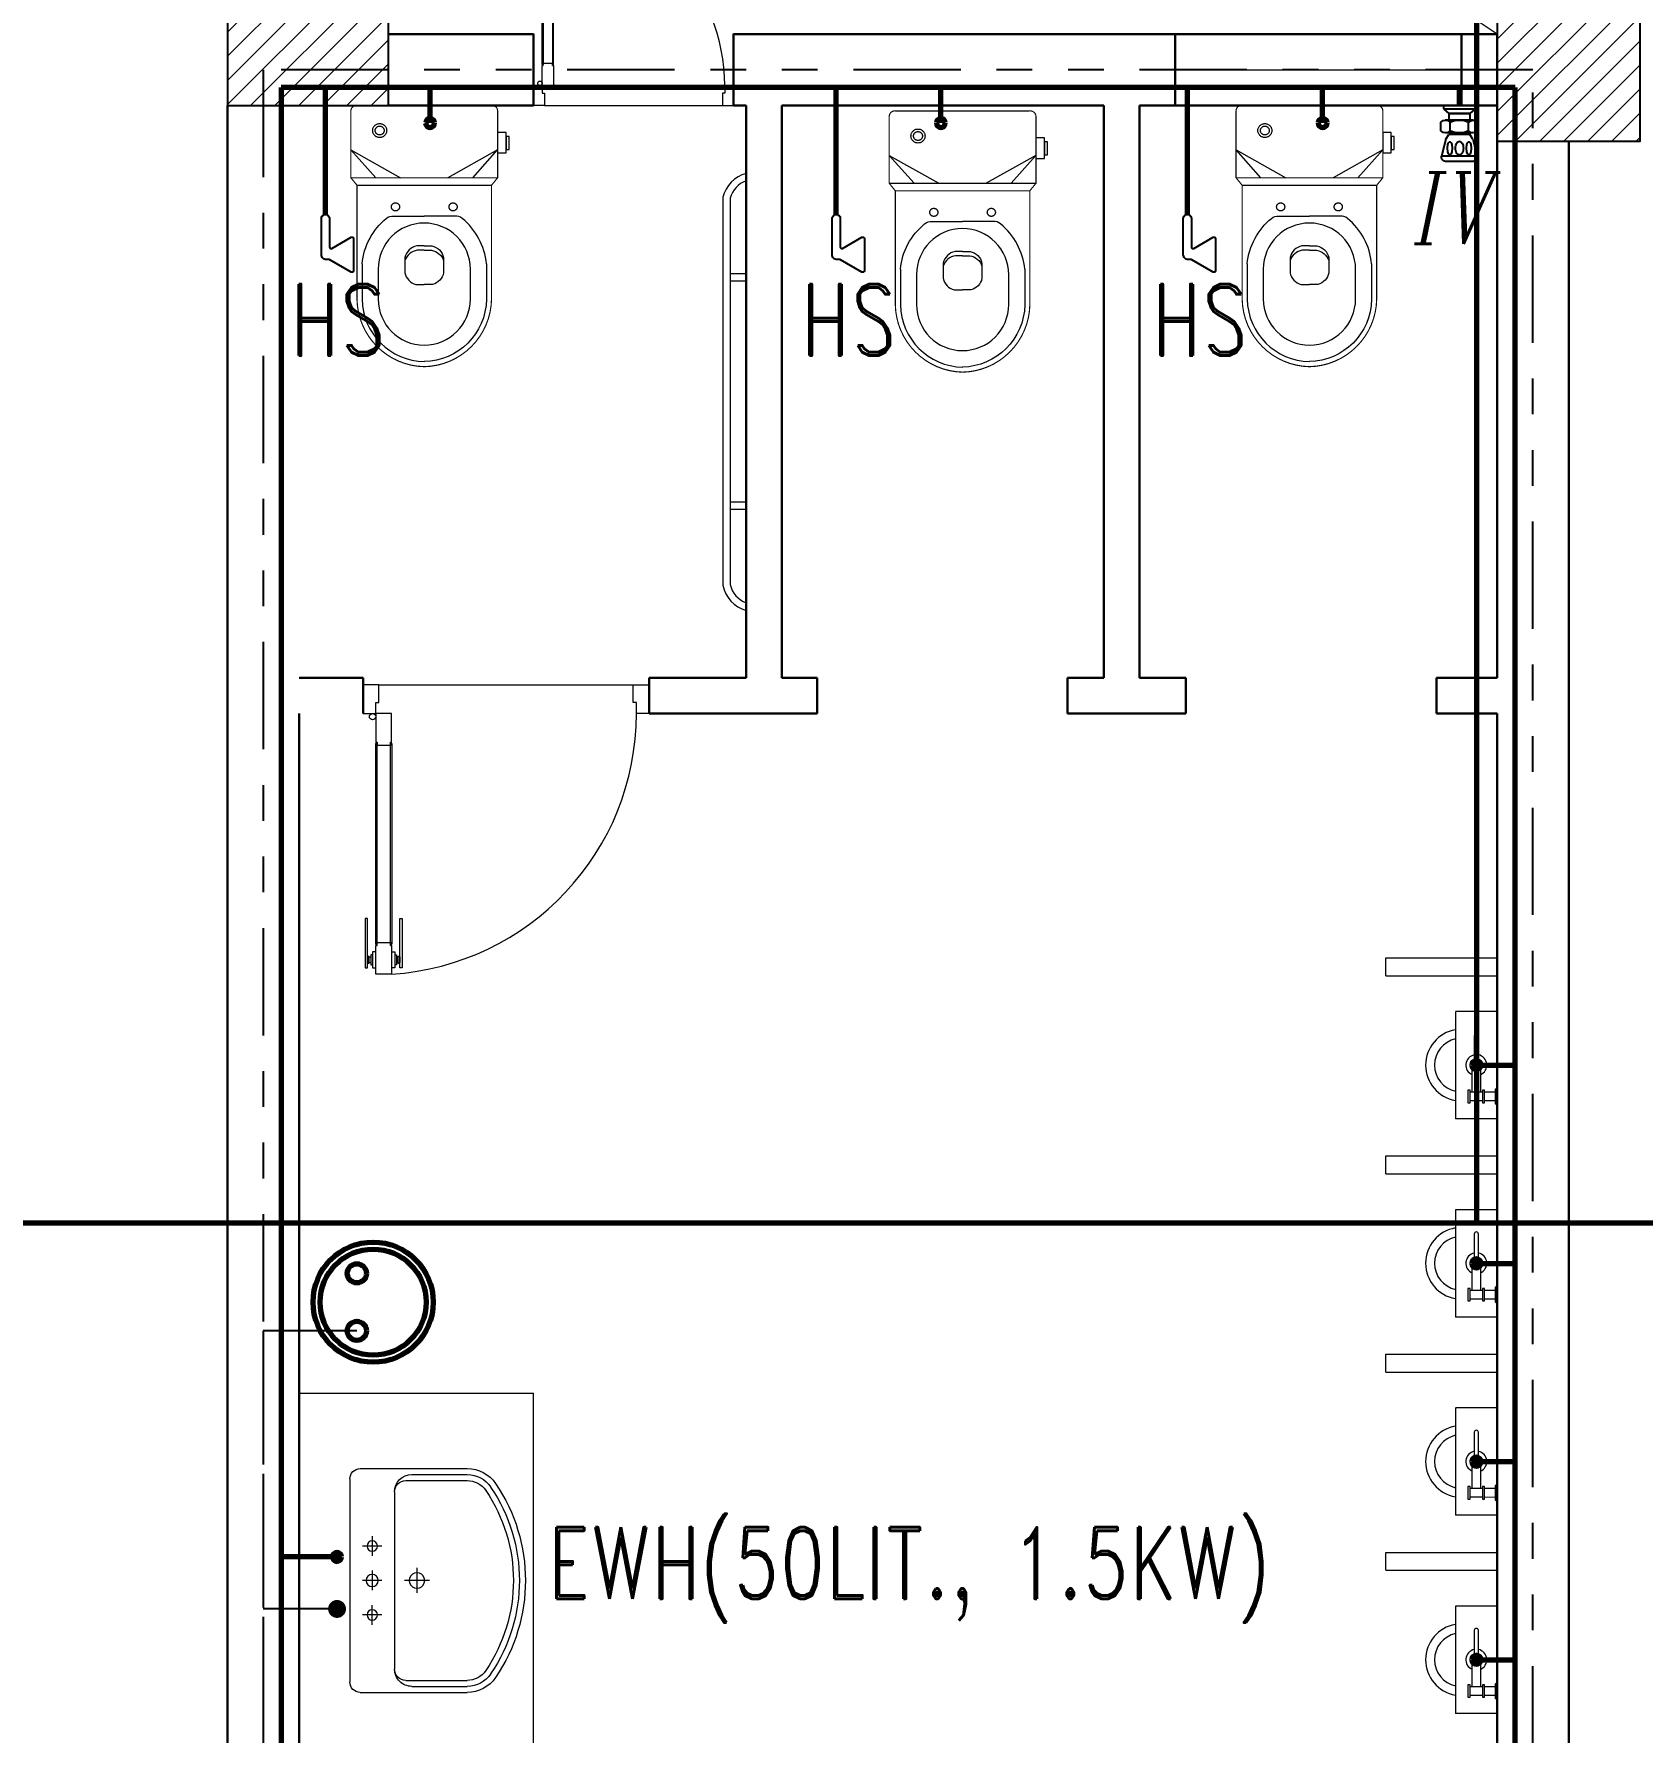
# Model space of a CAD drawing. Extents: x 800 to 995, y 398 to 804.
# Drawn here: x 870.964 to 875.461, y 677.783 to 682.531 of the extents above; entities that cross this region are included whole.
import ezdxf

# ---------------------------------------------------------------- set-up
doc = ezdxf.new("R2010")
doc.units = 0
doc.header["$MEASUREMENT"] = 0
doc.linetypes.add('DASHED2', pattern=[0.375, 0.25, -0.125])
doc.linetypes.add('PHANTOM-Z', pattern=[12.75, 6, -1.35, 1.35, -1.35, 1.35, -1.35])
for name, color, linetype, lineweight in [('Column', 6, 'CONTINUOUS', 25), ('DOOR', 30, 'CONTINUOUS', 9), ('Elevation', 150, 'CONTINUOUS', 18), ('Furn', 183, 'CONTINUOUS', 9), ('hatch', 252, 'CONTINUOUS', 9), ('P-C-WATER', 5, 'CONTINUOUS', 70), ('P-TEXT', 1, 'CONTINUOUS', 25), ('Wall', 252, 'CONTINUOUS', 30), ('WINDOW', 252, 'CONTINUOUS', 5)]:
    doc.layers.add(name, color=color, linetype=linetype, lineweight=lineweight)
for name, color, linetype in [('P-H-WATER', 12, 'PHANTOM-Z'), ('P-WASTE', 180, 'DASHED2'), ('PLUM', 2, 'CONTINUOUS')]:
    doc.layers.add(name, color=color, linetype=linetype)
doc.styles.add('ROMANC', font='romand.shx')
doc.styles.add('ROMANS', font='italic8.shx')
pattern_1 = [(45, (1094.062773, 346.40892), (-0.0336759605, 0.0336759605), [])]

# ---------------------------------------------------------------- blocks, each defined once
blk = doc.blocks.new('MP-GF-TOILET LAYOUT-WATER$0$wt_BPH00')
at = {"layer": 'PLUM'}
blk.add_lwpolyline([(0, -0.27), (0, -2.293, -1), (-0.45, -2.293), (-0.45, -0.697, 0.57735), (-0.585, -0.619), (-1.665, -1.243, -0.57735), (-1.8, -1.165), (-1.8, 0.622, -0.57735), (-1.665, 0.7), (-0.473, 0.012, 0.131652), (-0.428, 0), (-0.27, 0, -0.414214)], format="xyb", close=True, dxfattribs=at)
blk = doc.blocks.new('ELECTRIC WATER HEATER')
at = {"layer": 'P-C-WATER', "color": 3}
for centre, radius in [((75.01, -49.101), 0.672), ((75.01, -49.101), 0.593), ((74.688, -49.283), 0.107), ((75.331, -49.283), 0.107)]:
    blk.add_circle(centre, radius, dxfattribs=at)

msp = doc.modelspace()

# ---------------------------------------------------------------- hatches: boundary and pattern name
at = {"layer": 'hatch'}
h = msp.add_hatch(dxfattribs=at)
h.set_pattern_fill('ANSI31', color=252, scale=0.015, style=0)
h.set_pattern_definition(pattern_1)
h.paths.add_polyline_path([(871.5056, 682.331), (871.9556, 682.331), (871.9556, 683.781), (871.5056, 683.781)])
h = msp.add_hatch(dxfattribs=at)
h.set_pattern_fill('ANSI31', color=252, scale=0.015, style=0)
h.set_pattern_definition(pattern_1)
h.paths.add_polyline_path([(875.0556, 682.231), (875.4556, 682.231), (875.4556, 683.781), (875.0556, 683.781)])

# ---------------------------------------------------------------- linework, layer by layer
at = {"layer": 'Column', "color": 252}
for points in [[(871.5056, 682.331), (871.9556, 682.331), (871.9556, 683.781), (871.5056, 683.781)], [(871.5056, 682.331), (871.9556, 682.331), (871.9556, 683.781), (871.5056, 683.781)], [(875.0556, 682.231), (875.4556, 682.231), (875.4556, 683.781), (875.0556, 683.781)], [(875.0556, 682.231), (875.4556, 682.231), (875.4556, 683.781), (875.0556, 683.781)]]:
    msp.add_lwpolyline(points, close=True, dxfattribs=at)
at = {"layer": 'DOOR', "color": 252}
for p, q in [((872.3853, 682.4461), (872.3853, 682.838)), ((872.3881, 682.838), (872.3881, 682.4461)), ((872.4142, 682.838), (872.4142, 682.4461)), ((872.417, 682.4461), (872.417, 682.838)), ((872.3856, 682.387), (872.3856, 682.443)), ((872.3856, 682.443), (872.3881, 682.443)), ((872.3881, 682.443), (872.3881, 682.4492)), ((872.3881, 682.4492), (872.4142, 682.4492)), ((872.3881, 682.4433), (872.3881, 682.4489)), ((872.4142, 682.4492), (872.4142, 682.443)), ((872.4142, 682.4433), (872.4142, 682.4489)), ((872.4142, 682.443), (872.4167, 682.443)), ((872.4167, 682.443), (872.4167, 682.387)), ((872.3607, 682.331), (872.3607, 682.387)), ((872.3607, 682.387), (872.3856, 682.387)), ((872.4167, 682.387), (872.3856, 682.387)), ((872.3856, 682.387), (872.3856, 682.3658)), ((872.3856, 682.3658), (872.3918, 682.3658)), ((872.3918, 682.3658), (872.3918, 682.331)), ((872.8957, 682.3658), (872.8895, 682.3658)), ((872.8895, 682.3658), (872.8896, 682.331)), ((872.9207, 682.387), (872.8957, 682.387)), ((872.8957, 682.387), (872.8957, 682.3658)), ((872.9207, 682.331), (872.9207, 682.387)), ((872.3918, 682.331), (872.3607, 682.331)), ((872.3918, 682.331), (872.8896, 682.331)), ((872.8896, 682.331), (872.9207, 682.331)), ((871.8845, 680.711), (871.8845, 680.631)), ((871.929, 680.711), (871.8845, 680.711)), ((871.8845, 680.711), (871.8845, 680.631)), ((871.929, 680.711), (871.8845, 680.711)), ((871.929, 680.711), (872.6401, 680.711)), ((871.929, 680.711), (872.6401, 680.711)), ((871.929, 680.6613), (871.929, 680.711)), ((871.929, 680.6613), (871.929, 680.711)), ((872.64, 680.6613), (872.6401, 680.711)), ((872.64, 680.6613), (872.6401, 680.711)), ((872.6401, 680.711), (872.6845, 680.711)), ((872.6401, 680.711), (872.6845, 680.711)), ((872.6845, 680.711), (872.6845, 680.631)), ((872.6845, 680.711), (872.6845, 680.631)), ((871.9201, 680.631), (871.9201, 680.6613)), ((871.9201, 680.6613), (871.929, 680.6613)), ((871.9201, 680.631), (871.9201, 680.6613)), ((871.9201, 680.6613), (871.929, 680.6613)), ((872.6489, 680.6613), (872.64, 680.6613)), ((872.6489, 680.6613), (872.64, 680.6613)), ((872.6489, 680.631), (872.6489, 680.6613)), ((872.6489, 680.631), (872.6489, 680.6613)), ((871.8845, 680.631), (871.9201, 680.631)), ((871.8845, 680.631), (871.9201, 680.631)), ((871.9645, 680.631), (871.9201, 680.631)), ((871.9201, 680.631), (871.9201, 680.551)), ((871.9645, 680.631), (871.9201, 680.631)), ((871.9201, 680.631), (871.9201, 680.551)), ((871.9645, 680.551), (871.9645, 680.631)), ((871.9645, 680.551), (871.9645, 680.631)), ((872.6845, 680.631), (872.6489, 680.631)), ((872.6845, 680.631), (872.6489, 680.631)), ((871.9197, 680.5466), (871.9197, 679.9866)), ((871.9197, 680.5466), (871.9197, 679.9866)), ((871.9201, 680.551), (871.9236, 680.551)), ((871.9201, 680.551), (871.9236, 680.551)), ((871.9236, 680.551), (871.9236, 680.5421)), ((871.9236, 680.551), (871.9236, 680.5421)), ((871.9236, 680.5505), (871.9236, 680.5426)), ((871.9236, 680.5505), (871.9236, 680.5426)), ((871.9236, 679.9866), (871.9236, 680.5466)), ((871.9236, 679.9866), (871.9236, 680.5466)), ((871.9236, 680.5421), (871.961, 680.5421)), ((871.9236, 680.5421), (871.961, 680.5421)), ((871.961, 680.5421), (871.961, 680.551)), ((871.961, 680.551), (871.9645, 680.551)), ((871.961, 680.5421), (871.961, 680.551)), ((871.961, 680.551), (871.9645, 680.551)), ((871.961, 680.5505), (871.961, 680.5426)), ((871.961, 680.5505), (871.961, 680.5426)), ((871.961, 679.9866), (871.961, 680.5466)), ((871.961, 679.9866), (871.961, 680.5466)), ((871.9649, 680.5466), (871.9649, 679.9866)), ((871.9649, 680.5466), (871.9649, 679.9866)), ((871.8974, 680.0578), (871.8909, 680.0578)), ((871.8909, 680.0578), (871.8909, 679.92)), ((871.8974, 680.0578), (871.8909, 680.0578)), ((871.8909, 680.0578), (871.8909, 679.92)), ((871.8974, 679.92), (871.8974, 680.0578)), ((871.8974, 679.92), (871.8974, 680.0578)), ((871.9872, 680.0578), (871.9936, 680.0578)), ((871.9872, 679.92), (871.9872, 680.0578)), ((871.9872, 680.0578), (871.9936, 680.0578)), ((871.9872, 679.92), (871.9872, 680.0578)), ((871.9936, 680.0578), (871.9936, 679.92)), ((871.9936, 680.0578), (871.9936, 679.92)), ((871.9201, 679.9022), (871.9201, 679.9822)), ((871.9201, 679.9822), (871.9236, 679.9822)), ((871.9201, 679.9022), (871.9201, 679.9822)), ((871.9201, 679.9822), (871.9236, 679.9822)), ((871.9236, 679.9822), (871.9236, 679.9911)), ((871.9236, 679.9911), (871.961, 679.9911)), ((871.9236, 679.9822), (871.9236, 679.9911)), ((871.9236, 679.9911), (871.961, 679.9911)), ((871.9236, 679.9827), (871.9236, 679.9906)), ((871.9236, 679.9827), (871.9236, 679.9906)), ((871.961, 679.9911), (871.961, 679.9822)), ((871.961, 679.9911), (871.961, 679.9822)), ((871.961, 679.9827), (871.961, 679.9906)), ((871.961, 679.9827), (871.961, 679.9906)), ((871.961, 679.9822), (871.9645, 679.9822)), ((871.961, 679.9822), (871.9645, 679.9822)), ((871.9645, 679.9822), (871.9645, 679.9022)), ((871.9645, 679.9822), (871.9645, 679.9022)), ((871.8974, 679.9502), (871.8974, 679.9344)), ((871.8974, 679.9502), (871.8974, 679.9344)), ((871.9016, 679.9342), (871.9016, 679.9504)), ((871.9016, 679.9504), (871.9067, 679.9504)), ((871.9016, 679.9342), (871.9016, 679.9504)), ((871.9016, 679.9504), (871.9067, 679.9504)), ((871.9016, 679.9344), (871.9016, 679.9502)), ((871.9016, 679.9344), (871.9016, 679.9502)), ((871.9067, 679.9342), (871.9016, 679.9342)), ((871.9067, 679.9342), (871.9016, 679.9342)), ((871.9112, 679.9561), (871.9067, 679.9561)), ((871.9067, 679.9561), (871.9067, 679.9285)), ((871.9112, 679.9561), (871.9067, 679.9561)), ((871.9067, 679.9561), (871.9067, 679.9285)), ((871.9067, 679.9504), (871.9067, 679.9342)), ((871.9067, 679.9504), (871.9067, 679.9342)), ((871.9067, 679.9285), (871.9112, 679.9285)), ((871.9067, 679.9285), (871.9112, 679.9285)), ((871.9201, 679.9644), (871.9112, 679.9644)), ((871.9112, 679.9644), (871.9112, 679.92)), ((871.9201, 679.9644), (871.9112, 679.9644)), ((871.9112, 679.9644), (871.9112, 679.92)), ((871.9645, 679.9644), (871.9734, 679.9644)), ((871.9645, 679.9644), (871.9734, 679.9644)), ((871.9734, 679.9644), (871.9734, 679.92)), ((871.9734, 679.9644), (871.9734, 679.92)), ((871.9734, 679.9561), (871.9778, 679.9561)), ((871.9734, 679.9561), (871.9778, 679.9561)), ((871.9778, 679.9285), (871.9734, 679.9285)), ((871.9778, 679.9285), (871.9734, 679.9285)), ((871.9778, 679.9561), (871.9778, 679.9285)), ((871.9778, 679.9561), (871.9778, 679.9285)), ((871.983, 679.9504), (871.9778, 679.9504)), ((871.9778, 679.9504), (871.9778, 679.9342)), ((871.983, 679.9504), (871.9778, 679.9504)), ((871.9778, 679.9504), (871.9778, 679.9342)), ((871.9778, 679.9342), (871.983, 679.9342)), ((871.9778, 679.9342), (871.983, 679.9342)), ((871.983, 679.9342), (871.983, 679.9504)), ((871.983, 679.9342), (871.983, 679.9504)), ((871.983, 679.9344), (871.983, 679.9502)), ((871.983, 679.9344), (871.983, 679.9502)), ((871.9872, 679.9502), (871.9872, 679.9344)), ((871.9872, 679.9502), (871.9872, 679.9344)), ((871.8909, 679.92), (871.8974, 679.92)), ((871.8909, 679.92), (871.8974, 679.92)), ((871.9112, 679.92), (871.9201, 679.92)), ((871.9112, 679.92), (871.9201, 679.92)), ((871.9645, 679.9022), (871.9201, 679.9022)), ((871.9645, 679.9022), (871.9201, 679.9022)), ((871.9734, 679.92), (871.9645, 679.92)), ((871.9734, 679.92), (871.9645, 679.92)), ((871.9936, 679.92), (871.9872, 679.92)), ((871.9936, 679.92), (871.9872, 679.92))]:
    msp.add_line(p, q, dxfattribs=at)
for centre, radius in [((872.3794, 682.3932), 0.00622), ((871.9112, 680.6221), 0.00889), ((871.9112, 680.6221), 0.00889)]:
    msp.add_circle(centre, radius, dxfattribs=at)
for centre, radius, start, end in [((872.3846, 682.387), 0.5112, 360, 86.3977), ((872.3881, 682.4461), 0.00278, 90, 270), ((872.4142, 682.4461), 0.00278, 270, 90), ((871.9186, 680.631), 0.7302, 273.6023, 0), ((871.9186, 680.631), 0.7302, 273.6023, 0), ((871.9236, 680.5466), 0.00397, 90, 270), ((871.9236, 680.5466), 0.00397, 90, 270), ((871.961, 680.5466), 0.00397, 270, 90), ((871.961, 680.5466), 0.00397, 270, 90), ((871.9236, 679.9866), 0.00397, 90, 270), ((871.9236, 679.9866), 0.00397, 90, 270), ((871.961, 679.9866), 0.00397, 270, 90), ((871.961, 679.9866), 0.00397, 270, 90), ((871.8995, 679.9502), 0.00211, 0, 180), ((871.8995, 679.9502), 0.00211, 0, 180), ((871.8995, 679.9344), 0.00211, 180, 0), ((871.8995, 679.9344), 0.00211, 180, 0), ((871.9851, 679.9502), 0.00211, 0, 180), ((871.9851, 679.9502), 0.00211, 0, 180), ((871.9851, 679.9344), 0.00211, 180, 0), ((871.9851, 679.9344), 0.00211, 180, 0)]:
    msp.add_arc(centre, radius, start, end, dxfattribs=at)
at = {"layer": 'Elevation', "color": 252}
msp.add_line((874.1557, 682.531), (874.9557, 682.531), dxfattribs=at)
at = {"layer": 'Furn', "color": 252}
for p, q in [((872.8909, 682.0743), (872.8909, 680.9895)), ((872.9109, 682.0718), (872.9109, 680.9915)), ((872.9109, 681.8608), (872.9557, 681.8608)), ((872.9109, 681.8408), (872.9557, 681.8408)), ((872.9109, 681.2225), (872.9557, 681.2225)), ((872.9109, 681.2025), (872.9557, 681.2025))]:
    msp.add_line(p, q, dxfattribs=at)
at = {"layer": 'Furn', "color": 252, "linetype": 'Continuous'}
for p, q in [((874.7444, 679.9479), (875.0556, 679.9479)), ((874.7444, 679.8979), (874.7444, 679.9479)), ((874.7444, 679.8979), (875.0556, 679.8979)), ((874.7444, 679.3937), (875.0556, 679.3937)), ((874.7444, 679.3437), (874.7444, 679.3937)), ((874.7444, 679.3437), (875.0556, 679.3437)), ((874.7444, 678.8394), (875.0556, 678.8394)), ((874.7444, 678.7894), (874.7444, 678.8394)), ((874.7444, 678.7894), (875.0556, 678.7894)), ((871.7056, 678.7308), (872.361, 678.7308)), ((872.361, 675.631), (872.361, 678.7308)), ((874.7444, 678.2852), (875.0556, 678.2852)), ((874.7444, 678.2352), (874.7444, 678.2852)), ((874.7444, 678.2352), (875.0556, 678.2352))]:
    msp.add_line(p, q, dxfattribs=at)
at = {"layer": 'Furn'}
for p, q in [((875.0556, 679.7977), (874.9388, 679.7978)), ((874.939, 679.7972), (874.9388, 679.4978)), ((875.0556, 679.4977), (875.0556, 679.7977)), ((874.9915, 679.7297), (874.9915, 679.6643)), ((875.0031, 679.6642), (875.0032, 679.7297)), ((874.9856, 679.572), (874.9856, 679.6348)), ((875.009, 679.635), (875.0089, 679.572)), ((874.9739, 679.5778), (874.9739, 679.5428)), ((874.9797, 679.5778), (874.9739, 679.5778)), ((874.9739, 679.5428), (874.9797, 679.5428)), ((874.9797, 679.5428), (874.9797, 679.5778)), ((875.0148, 679.572), (874.9797, 679.572)), ((874.9797, 679.5486), (875.0148, 679.5486)), ((875.0148, 679.5778), (875.0148, 679.5428)), ((875.0206, 679.5778), (875.0148, 679.5778)), ((875.0148, 679.5428), (875.0206, 679.5428)), ((875.0206, 679.5428), (875.0206, 679.5778)), ((875.0498, 679.572), (875.0206, 679.572)), ((875.0206, 679.5486), (875.0498, 679.5486)), ((875.0498, 679.5778), (875.0498, 679.5428)), ((875.0557, 679.5836), (875.0556, 679.5369)), ((875.0556, 679.4977), (874.9388, 679.4978)), ((875.0556, 679.2435), (874.9388, 679.2435)), ((874.939, 679.2429), (874.9388, 678.9435)), ((875.0556, 678.9435), (875.0556, 679.2435)), ((874.9915, 679.1754), (874.9915, 679.11)), ((875.0031, 679.11), (875.0032, 679.1754)), ((874.9856, 679.0178), (874.9856, 679.0806)), ((875.009, 679.0808), (875.0089, 679.0177)), ((874.9739, 679.0236), (874.9739, 678.9886)), ((874.9797, 679.0236), (874.9739, 679.0236)), ((874.9797, 678.9886), (874.9797, 679.0236)), ((875.0148, 679.0236), (875.0148, 678.9885)), ((875.0206, 679.0236), (875.0148, 679.0236)), ((875.0206, 678.9885), (875.0206, 679.0236)), ((875.0498, 679.0236), (875.0498, 678.9885)), ((875.0557, 679.0294), (875.0556, 678.9827)), ((874.9739, 678.9886), (874.9797, 678.9886)), ((875.0148, 679.0177), (874.9797, 679.0178)), ((874.9797, 678.9944), (875.0148, 678.9944)), ((875.0148, 678.9885), (875.0206, 678.9885)), ((875.0498, 679.0177), (875.0206, 679.0177)), ((875.0206, 678.9944), (875.0498, 678.9944)), ((875.0556, 678.9435), (874.9388, 678.9435)), ((875.0556, 678.6892), (874.9388, 678.6893)), ((874.939, 678.6887), (874.9388, 678.3893)), ((875.0556, 678.3892), (875.0556, 678.6892)), ((874.9915, 678.6212), (874.9915, 678.5558)), ((875.0031, 678.5558), (875.0032, 678.6212)), ((871.8765, 678.5197), (872.1757, 678.5197)), ((872.0209, 678.5028), (872.1757, 678.5028)), ((874.9856, 678.4635), (874.9856, 678.5264)), ((875.009, 678.5265), (875.0089, 678.4635)), ((871.8476, 678.4908), (871.8476, 677.9227)), ((871.9728, 678.4547), (871.9728, 677.9588)), ((872.004, 678.486), (872.1757, 678.486)), ((874.9739, 678.4694), (874.9739, 678.4343)), ((874.9797, 678.4694), (874.9739, 678.4694)), ((874.9797, 678.4343), (874.9797, 678.4694)), ((875.0148, 678.4635), (874.9797, 678.4635)), ((875.0148, 678.4694), (875.0148, 678.4343)), ((875.0206, 678.4694), (875.0148, 678.4694)), ((875.0206, 678.4343), (875.0206, 678.4694)), ((875.0498, 678.4635), (875.0206, 678.4635)), ((875.0498, 678.4693), (875.0498, 678.4343)), ((875.0557, 678.4752), (875.0556, 678.4285)), ((874.9739, 678.4343), (874.9797, 678.4343)), ((874.9797, 678.4402), (875.0148, 678.4402)), ((875.0148, 678.4343), (875.0206, 678.4343)), ((875.0206, 678.4402), (875.0498, 678.4401)), ((875.0556, 678.3892), (874.9388, 678.3893)), ((871.9102, 678.3309), (871.9102, 678.276)), ((871.9375, 678.303), (871.883, 678.303)), ((871.9102, 678.2346), (871.9102, 678.1797)), ((872.0353, 678.2424), (872.0353, 678.1721)), ((871.9375, 678.2067), (871.883, 678.2067)), ((872.0703, 678.2067), (872.0006, 678.2067)), ((871.9102, 678.0826), (871.9102, 678.1375)), ((875.0556, 678.135), (874.9388, 678.1351)), ((874.939, 678.1345), (874.9388, 677.8351)), ((875.0556, 677.835), (875.0556, 678.135)), ((871.9375, 678.1104), (871.883, 678.1104)), ((874.9915, 678.067), (874.9915, 678.0016)), ((875.0031, 678.0016), (875.0032, 678.067)), ((872.004, 677.9275), (872.1757, 677.9275)), ((874.9856, 677.9093), (874.9856, 677.9721)), ((875.009, 677.9723), (875.0089, 677.9093)), ((871.8765, 677.8938), (872.1757, 677.8938)), ((872.0209, 677.9106), (872.1757, 677.9106)), ((874.9739, 677.9151), (874.9739, 677.8801)), ((874.9797, 677.9151), (874.9739, 677.9151)), ((874.9739, 677.8801), (874.9797, 677.8801)), ((874.9797, 677.8801), (874.9797, 677.9151)), ((875.0148, 677.9093), (874.9797, 677.9093)), ((874.9797, 677.8859), (875.0148, 677.8859)), ((875.0148, 677.9151), (875.0148, 677.8801)), ((875.0206, 677.9151), (875.0148, 677.9151)), ((875.0148, 677.8801), (875.0206, 677.8801)), ((875.0206, 677.8801), (875.0206, 677.9151)), ((875.0498, 677.9093), (875.0206, 677.9093)), ((875.0206, 677.8859), (875.0498, 677.8859)), ((875.0498, 677.9151), (875.0498, 677.8801)), ((875.0557, 677.9209), (875.0556, 677.8742)), ((875.0556, 677.835), (874.9388, 677.8351))]:
    msp.add_line(p, q, dxfattribs=at)
at = {"layer": 'Furn', "const_width": 0.00322}
for points in [[(872.0557, 682.108), (871.8676, 682.108), (871.8505, 682.1289), (871.8505, 682.3157, -0.463455), (871.8686, 682.331), (872.0557, 682.331)], [(872.0557, 682.108), (872.2437, 682.108), (872.2608, 682.1289), (872.2608, 682.3157, 0.463455), (872.2427, 682.331), (872.0557, 682.331)], [(873.5608, 682.0926), (873.3728, 682.0926), (873.3557, 682.1135), (873.3557, 682.3003, -0.463455), (873.3738, 682.3157), (873.5608, 682.3157)], [(873.5608, 682.0926), (873.7489, 682.0926), (873.766, 682.1135), (873.766, 682.3003, 0.463455), (873.7479, 682.3157), (873.5608, 682.3157)], [(874.5307, 682.108), (874.3426, 682.108), (874.3255, 682.1289), (874.3255, 682.3157, -0.463455), (874.3436, 682.331), (874.5307, 682.331)], [(874.5307, 682.108), (874.7187, 682.108), (874.7358, 682.1289), (874.7358, 682.3157, 0.463455), (874.7177, 682.331), (874.5307, 682.331)], [(871.8676, 682.108), (871.8676, 681.789, 0.40227), (872.0557, 681.6007)], [(872.2437, 682.108), (872.2437, 681.789, -0.40227), (872.0557, 681.6007)], [(874.3426, 682.108), (874.3426, 681.789, 0.40227), (874.5307, 681.6007)], [(874.7187, 682.108), (874.7187, 681.789, -0.40227), (874.5307, 681.6007)], [(873.3728, 682.0926), (873.3728, 681.7737, 0.40227), (873.5608, 681.5854)], [(873.7489, 682.0926), (873.7489, 681.7737, -0.40227), (873.5608, 681.5854)]]:
    msp.add_lwpolyline(points, format="xyb", dxfattribs=at)
at = {"layer": 'Furn'}
for points in [[(872.2608, 682.2557), (872.2608, 682.1985), (872.2846, 682.1985), (872.2846, 682.2557)], [(874.7358, 682.2557), (874.7358, 682.1985), (874.7596, 682.1985), (874.7596, 682.2557)], [(872.2846, 682.2445), (872.2846, 682.2083), (872.293, 682.2083), (872.293, 682.2445)], [(873.766, 682.2403), (873.766, 682.1832), (873.7898, 682.1832), (873.7898, 682.2403)], [(873.7898, 682.2292), (873.7898, 682.1929), (873.7981, 682.1929), (873.7981, 682.2292)], [(874.7596, 682.2445), (874.7596, 682.2083), (874.768, 682.2083), (874.768, 682.2445)]]:
    msp.add_lwpolyline(points, close=True, dxfattribs=at)
for points in [[(871.92, 682.1289), (871.8505, 682.2069), (871.9896, 682.1289)], [(872.1913, 682.1289), (872.2608, 682.2069), (872.1217, 682.1289)], [(874.395, 682.1289), (874.3255, 682.2069), (874.4646, 682.1289)], [(874.6663, 682.1289), (874.7358, 682.2069), (874.5967, 682.1289)], [(873.4252, 682.1135), (873.3557, 682.1915), (873.4948, 682.1135)], [(873.6965, 682.1135), (873.766, 682.1915), (873.6269, 682.1135)], [(872.0009, 681.882), (872.0007, 681.882)], [(872.1104, 681.882), (872.1106, 681.882)], [(874.4759, 681.882), (874.4757, 681.882)], [(874.5854, 681.882), (874.5856, 681.882)], [(873.5061, 681.8667), (873.5059, 681.8667)], [(873.6156, 681.8667), (873.6158, 681.8667)]]:
    msp.add_lwpolyline(points, dxfattribs=at)
at = {"layer": 'Furn', "const_width": 0.00322}
for points in [[(871.8505, 682.1289), (872.0557, 682.1289)], [(872.2608, 682.1289), (872.0557, 682.1289)], [(873.3557, 682.1135), (873.5608, 682.1135)], [(873.766, 682.1135), (873.5608, 682.1135)], [(874.3255, 682.1289), (874.5307, 682.1289)], [(874.7358, 682.1289), (874.5307, 682.1289)]]:
    msp.add_lwpolyline(points, dxfattribs=at)
at = {"layer": 'Furn'}
for points in [[(871.8817, 681.8887, -0.198896), (871.9495, 682.0151, -0.197766), (871.9703, 682.022), (872.0557, 682.022)], [(872.2296, 681.8887, 0.198896), (872.1619, 682.0151, 0.197766), (872.1411, 682.022), (872.0557, 682.022)], [(874.3567, 681.8887, -0.198896), (874.4245, 682.0151, -0.197766), (874.4453, 682.022), (874.5307, 682.022)], [(874.7046, 681.8887, 0.198896), (874.6369, 682.0151, 0.197766), (874.6161, 682.022), (874.5307, 682.022)], [(873.3869, 681.8734, -0.198896), (873.4546, 681.9998, -0.197766), (873.4755, 682.0067), (873.5608, 682.0067)], [(873.7348, 681.8734, 0.198896), (873.667, 681.9998, 0.197766), (873.6462, 682.0067), (873.5608, 682.0067)], [(872.0557, 681.9383), (872.0348, 681.9383, 0.300542), (872.0016, 681.9059), (872.0016, 681.8632, 0.297055), (872.0323, 681.8308), (872.0557, 681.8308)], [(872.0557, 681.9264), (872.0357, 681.9264, 0.279178), (872.0016, 681.8974, 1.386683)], [(872.0557, 681.9383), (872.0765, 681.9383, -0.300542), (872.1098, 681.9059), (872.1098, 681.8632, -0.297055), (872.0791, 681.8308), (872.0557, 681.8308)], [(872.0557, 681.9264), (872.0757, 681.9264, -0.279178), (872.1098, 681.8974, -1.386683)], [(873.5608, 681.923), (873.54, 681.923, 0.300542), (873.5068, 681.8906), (873.5068, 681.8479, 0.297055), (873.5374, 681.8155), (873.5608, 681.8155)], [(873.5608, 681.923), (873.5817, 681.923, -0.300542), (873.6149, 681.8906), (873.6149, 681.8479, -0.297055), (873.5843, 681.8155), (873.5608, 681.8155)], [(874.5307, 681.9383), (874.5098, 681.9383, 0.300542), (874.4766, 681.9059), (874.4766, 681.8632, 0.297055), (874.5073, 681.8308), (874.5307, 681.8308)], [(874.5307, 681.9264), (874.5107, 681.9264, 0.279178), (874.4766, 681.8974, 1.386683)], [(874.5307, 681.9383), (874.5515, 681.9383, -0.300542), (874.5848, 681.9059), (874.5848, 681.8632, -0.297055), (874.5541, 681.8308), (874.5307, 681.8308)], [(874.5307, 681.9264), (874.5507, 681.9264, -0.279178), (874.5848, 681.8974, -1.386683)], [(871.8817, 681.8887), (871.8817, 681.7891, 0.402045), (872.056, 681.6148)], [(872.2296, 681.8887), (872.2296, 681.7891, -0.402045), (872.0554, 681.6148)], [(873.3869, 681.8734), (873.3869, 681.7738, 0.402045), (873.5611, 681.5995)], [(873.5608, 681.911), (873.5408, 681.911, 0.279178), (873.5068, 681.882, 1.386683)], [(873.7348, 681.8734), (873.7348, 681.7738, -0.402045), (873.5605, 681.5995)], [(873.5608, 681.911), (873.5808, 681.911, -0.279178), (873.6149, 681.882, -1.386683)], [(874.3567, 681.8887), (874.3567, 681.7891, 0.402045), (874.531, 681.6148)], [(874.7046, 681.8887), (874.7046, 681.7891, -0.402045), (874.5304, 681.6148)]]:
    msp.add_lwpolyline(points, format="xyb", dxfattribs=at)
for points in [[(871.9266, 681.8732), (871.9266, 681.7901, 1), (872.1847, 681.7901), (872.1847, 681.8732, 1)], [(873.4318, 681.8579), (873.4318, 681.7748, 1), (873.6899, 681.7748), (873.6899, 681.8579, 1)], [(874.4016, 681.8732), (874.4016, 681.7901, 1), (874.6597, 681.7901), (874.6597, 681.8732, 1)]]:
    msp.add_lwpolyline(points, format="xyb", close=True, dxfattribs=at)
at = {"layer": 'Furn', "linetype": 'DASHED2'}
for centre, radius in [((871.931, 682.261), 0.0196), ((871.931, 682.261), 0.0124), ((873.4362, 682.2457), 0.0196), ((873.4362, 682.2457), 0.0124), ((874.406, 682.261), 0.0196), ((874.406, 682.261), 0.0124), ((871.9752, 682.0476), 0.0113), ((872.1362, 682.0476), 0.0113), ((874.4502, 682.0476), 0.0113), ((874.6112, 682.0476), 0.0113), ((873.4804, 682.0323), 0.0113), ((873.6413, 682.0323), 0.0113)]:
    msp.add_circle(centre, radius, dxfattribs=at)
at = {"layer": 'Furn'}
for centre in [(874.9973, 679.6479), (874.9973, 679.0937), (874.9973, 678.5394), (874.9973, 677.9852)]:
    msp.add_circle(centre, 0.0175, dxfattribs=at)
at = {"layer": 'Furn', "color": 252}
for centre, radius, start, end in [((872.9795, 682.0534), 0.091, 105.1802, 166.752), ((872.9795, 682.0534), 0.071, 109.6122, 164.9915), ((872.9802, 681.0069), 0.091, 191.0679, 254.3436), ((872.9802, 681.0069), 0.071, 192.5363, 249.7618)]:
    msp.add_arc(centre, radius, start, end, dxfattribs=at)
at = {"layer": 'Furn'}
for centre, radius, start, end in [((874.9556, 679.6479), 0.1001, 99.7006, 260.4089), ((874.9973, 679.7297), 0.00584, 359.968, 179.968), ((874.9556, 679.6479), 0.0751, 102.8078, 257.169), ((874.9973, 679.6479), 0.0292, 101.8443, 246.5543), ((874.9973, 679.6479), 0.0292, 292.8185, 78.545), ((875.0559, 679.5775), 0.0061, 92.3764, 177.5596), ((875.0559, 679.543), 0.0061, 182.3764, 267.5596), ((874.9556, 679.0937), 0.1001, 99.7006, 260.4089), ((874.9556, 679.0937), 0.0751, 102.8078, 257.169), ((874.9973, 679.1754), 0.00584, 359.968, 179.968), ((874.9973, 679.0937), 0.0292, 101.8443, 246.5543), ((874.9973, 679.0937), 0.0292, 292.8185, 78.545), ((875.0559, 679.0233), 0.0061, 92.3764, 177.5596), ((875.0559, 678.9888), 0.0061, 182.3764, 267.5596), ((874.9556, 678.5395), 0.1001, 99.7006, 260.4089), ((874.9556, 678.5395), 0.0751, 102.8078, 257.169), ((874.9973, 678.6212), 0.00584, 359.968, 179.968), ((874.9973, 678.5394), 0.0292, 101.8443, 246.5543), ((874.9973, 678.5394), 0.0292, 292.8185, 78.545), ((875.0559, 678.4691), 0.0061, 92.3764, 177.5596), ((875.0559, 678.4345), 0.0061, 182.3764, 267.5596), ((874.9556, 677.9852), 0.1001, 99.7006, 260.4089), ((874.9973, 678.067), 0.00584, 359.968, 179.968), ((874.9556, 677.9852), 0.0751, 102.8078, 257.169), ((874.9973, 677.9852), 0.0292, 101.8443, 246.5543), ((874.9973, 677.9852), 0.0292, 292.8185, 78.545), ((875.0559, 677.9148), 0.0061, 92.3764, 177.5596), ((875.0559, 677.8803), 0.0061, 182.3764, 267.5596)]:
    msp.add_arc(centre, radius, start, end, dxfattribs=at)
at = {"layer": 'Furn', "extrusion": (0, 0, -1)}
for centre, major_axis, start_param, end_param in [((871.8765, 678.4908), (0.0204, 0.0204), 3.926991, 5.497787), ((872.0209, 678.4547), (-0.034, 0.034), 5.497787, 7.068583), ((872.1757, 678.4234), (0.0681, 0.0681), -0.785398, 0.187992), ((872.1757, 678.4234), (-0.0562, 0.0562), 0.785398, 1.758788), ((872.004, 678.4547), (-0.0221, 0.0221), 5.497787, 7.068583), ((872.1757, 678.4234), (0.0443, 0.0443), -0.785398, 0.187992), ((871.8572, 678.2067), (-0.3166, 0.3166), 1.758788, 2.953601), ((871.8572, 678.2067), (-0.3285, 0.3285), 1.758788, 2.953601), ((871.8572, 678.2067), (-0.3404, 0.3404), 1.758788, 2.953601), ((871.9102, 678.303), (-0.0103, 0.0103), 3.926991, 10.210176), ((871.9102, 678.2067), (0.012, 0.012), 2.356194490190582, 8.639379797370168), ((872.0353, 678.2067), (0.0153, 0.0153), 2.356194490189494, 8.63937979736908), ((871.9102, 678.1104), (-0.0103, 0.0103), 3.926991, 10.210176), ((872.0209, 677.9588), (0.034, 0.034), 2.356194, 3.926991), ((872.004, 677.9588), (0.0221, 0.0221), 2.356194, 3.926991), ((872.1757, 677.9901), (-0.0443, 0.0443), 2.953601, 3.926991), ((872.1757, 677.9901), (-0.0562, 0.0562), 2.953601, 3.926991), ((872.1757, 677.9901), (0.0681, 0.0681), 1.382805, 2.356194), ((871.8765, 677.9227), (-0.0204, 0.0204), 3.926991, 5.497787)]:
    msp.add_ellipse(centre, major_axis=major_axis, ratio=1, start_param=start_param, end_param=end_param, dxfattribs=at)
at = {"layer": 'hatch', "color": 252}
msp.add_line((875.0556, 682.5309), (873.5557, 683.531), dxfattribs=at)
at = {"layer": 'P-C-WATER', "linetype": 'Continuous'}
for p, q in [((874.9975, 682.5764), (874.9975, 679.2069)), ((875.1056, 682.381), (871.6556, 682.381)), ((871.6556, 682.381), (871.6556, 676.3511)), ((874.9498, 682.331), (874.9498, 682.381)), ((874.9498, 682.331), (874.9498, 682.381)), ((875.1056, 677.985), (875.1056, 682.381)), ((875.1056, 676.7219), (875.1056, 682.381)), ((863.854, 679.2069), (883.4945, 679.2069))]:
    msp.add_line(p, q, dxfattribs=at)
at = {"layer": 'P-C-WATER'}
for p, q in [((871.7795, 682.0264, 0), (871.7795, 682.381, 0)), ((872.0721, 682.2822, 0), (872.0721, 682.381)), ((873.2075, 682.0264, 0), (873.2075, 682.381, 0)), ((873.5001, 682.2822, 0), (873.5001, 682.381, 0)), ((874.1893, 682.0264, 0), (874.1893, 682.381, 0)), ((874.5676, 682.2822, 0), (874.5676, 682.381)), ((874.9851, 679.6477, 0), (875.1056, 679.6477, 0)), ((874.9851, 679.0935, 0), (875.1056, 679.0935, 0)), ((874.9851, 678.5392, 0), (875.1056, 678.5392, 0)), ((871.8243, 678.2728, 0), (871.6554, 678.2728, 0)), ((874.9851, 677.985, 0), (875.1056, 677.985, 0))]:
    msp.add_line(p, q, dxfattribs=at)
at = {"layer": 'P-C-WATER', "linetype": 'ByBlock'}
for centre, start, end in [((872.0721, 682.2822, 0), 0, 180), ((873.5001, 682.2822, 0), 0, 180), ((874.5676, 682.2822, 0), 0, 180), ((872.0721, 682.2822, 0), 180, 0), ((873.5001, 682.2822, 0), 180, 0), ((874.5676, 682.2822, 0), 180, 0)]:
    msp.add_arc(centre, 0.0125, start, end, dxfattribs=at)
at = {"layer": 'P-C-WATER'}
for centre, start, end in [((874.9976, 679.6477, 0), 0, 180), ((874.9976, 679.6477, 0), 180, 0), ((874.9976, 679.0935, 0), 0, 180), ((874.9976, 679.0935, 0), 180, 0), ((874.9976, 678.5392, 0), 0, 180), ((874.9976, 678.5392, 0), 180, 0), ((871.8118, 678.2728, 0), 0, 180), ((871.8118, 678.2728, 0), 180, 0), ((874.9976, 677.985, 0), 0, 180), ((874.9976, 677.985, 0), 180, 0)]:
    msp.add_arc(centre, 0.0125, start, end, dxfattribs=at)
at = {"layer": 'P-H-WATER', "ltscale": 0.05}
for p, q in [((875.1556, 682.431), (871.6056, 682.431)), ((871.6056, 682.431), (871.6056, 676.2054)), ((875.1556, 676.8676), (875.1556, 682.431)), ((871.8672, 678.9047), (871.6056, 678.9047)), ((871.6056, 678.9047), (871.6056, 676.2054)), ((871.8118, 678.1272, 0), (871.6054, 678.1272, 0))]:
    msp.add_line(p, q, dxfattribs=at)
at = {"layer": 'P-H-WATER', "ltscale": 0.05, "const_width": 0.025, "elevation": 0}
msp.add_lwpolyline([(871.7993, 678.1272, -1), (871.8243, 678.1272, -1)], format="xyb", close=True, dxfattribs=at)
at = {"layer": 'PLUM'}
for p, q in [((874.9055, 682.331), (874.9055, 682.3216)), ((874.9055, 682.331), (874.994, 682.331)), ((874.9055, 682.331), (874.9055, 682.3216)), ((874.9055, 682.331), (874.994, 682.331)), ((874.9055, 682.3216), (874.9201, 682.3082)), ((874.9055, 682.3216), (874.994, 682.3216)), ((874.9055, 682.3216), (874.9201, 682.3082)), ((874.9055, 682.3216), (874.994, 682.3216)), ((874.9794, 682.3082), (874.9201, 682.3082)), ((874.9201, 682.3082), (874.9794, 682.3082)), ((874.9201, 682.3082), (874.9201, 682.2899)), ((874.9794, 682.3082), (874.9201, 682.3082)), ((874.9201, 682.3082), (874.9794, 682.3082)), ((874.9201, 682.3082), (874.9201, 682.2899)), ((874.994, 682.3216), (874.9794, 682.3082)), ((874.994, 682.3216), (874.9794, 682.3082)), ((874.9794, 682.3082), (874.9794, 682.2899)), ((874.9794, 682.3082), (874.9794, 682.2899)), ((874.994, 682.331), (874.994, 682.3216)), ((874.994, 682.331), (874.994, 682.3216)), ((874.8983, 682.2598), (874.8983, 682.2848)), ((874.8983, 682.2598), (874.8983, 682.2848)), ((874.9121, 682.2899), (874.9103, 682.2899)), ((874.9121, 682.2899), (874.9103, 682.2899)), ((874.9884, 682.2546), (874.9103, 682.2546)), ((874.9884, 682.2546), (874.9103, 682.2546)), ((874.9884, 682.2899), (874.9121, 682.2899)), ((874.9884, 682.2899), (874.9121, 682.2899)), ((874.9122, 682.2373), (874.9201, 682.2501)), ((874.9122, 682.2373), (874.9201, 682.2501)), ((874.9794, 682.2501), (874.9201, 682.2501)), ((874.9794, 682.2501), (874.9201, 682.2501)), ((874.9241, 682.2598), (874.9241, 682.2848)), ((874.9241, 682.2598), (874.9241, 682.2848)), ((874.9755, 682.2546), (874.9241, 682.2546)), ((874.9755, 682.2546), (874.9241, 682.2546)), ((874.9755, 682.2598), (874.9755, 682.2848)), ((874.9755, 682.2598), (874.9755, 682.2848)), ((874.9794, 682.2546), (874.9794, 682.2501)), ((874.9794, 682.2546), (874.9794, 682.2501)), ((874.9873, 682.2373), (874.9794, 682.2501)), ((874.9873, 682.2373), (874.9794, 682.2501)), ((874.9884, 682.2899), (874.9884, 682.2899)), ((874.9884, 682.2899), (874.9884, 682.2899)), ((875.0012, 682.2598), (875.0012, 682.2848)), ((875.0012, 682.2598), (875.0012, 682.2848)), ((874.9122, 682.2373), (874.8999, 682.1896)), ((874.9122, 682.2373), (874.8999, 682.1896)), ((874.9873, 682.2373), (874.9997, 682.1896)), ((874.9873, 682.2373), (874.9997, 682.1896)), ((874.9997, 682.1896), (874.8999, 682.1896)), ((874.9997, 682.1896), (874.8999, 682.1896)), ((874.9882, 682.1747), (874.9114, 682.1747)), ((874.9882, 682.1747), (874.9114, 682.1747))]:
    msp.add_line(p, q, dxfattribs=at)
at = {"layer": 'PLUM', "extrusion": (0, 0, -1)}
for centre, major_axis, start_param, end_param in [((874.9112, 682.2714), (0.0131, 0.0131), -1.552637, -0.018159), ((874.9112, 682.2714), (0.0131, 0.0131), -1.552637, -0.018159), ((874.9112, 682.2731), (-0.0131, 0.0131), 3.159752, 4.69423), ((874.9112, 682.2731), (-0.0131, 0.0131), 3.159752, 4.69423), ((874.9498, 682.2233), (-0.0471, 0.0471), 0.388784, 1.182013), ((874.9498, 682.2233), (-0.0471, 0.0471), 0.388784, 1.182013), ((874.9498, 682.3212), (-0.0471, 0.0471), 3.530376, 4.323605), ((874.9498, 682.3212), (-0.0471, 0.0471), 3.530376, 4.323605), ((874.9884, 682.2713), (-0.0131, 0.0131), 0.021117, 1.549679), ((874.9884, 682.2713), (-0.0131, 0.0131), 0.021117, 1.549679), ((874.9884, 682.2732), (-0.0131, 0.0131), 3.16271, 4.691272), ((874.9884, 682.2732), (-0.0131, 0.0131), 3.16271, 4.691272), ((874.9707, 682.2114), (0.038, 0.038), 3.926991, 4.067904), ((874.9707, 682.2114), (0.038, 0.038), 3.926991, 4.067904), ((874.9707, 682.2114), (0.038, 0.038), 3.786077, 3.926991), ((874.9707, 682.2114), (0.038, 0.038), 3.786077, 3.926991), ((874.9471, 682.2148), (-0.0211, 0.0211), 5.638701, 5.827734), ((874.9471, 682.2148), (-0.0211, 0.0211), 5.638701, 5.827734), ((874.9471, 682.2081), (-0.0211, 0.0211), 5.16784, 5.356873), ((874.9471, 682.2081), (-0.0211, 0.0211), 5.16784, 5.356873), ((874.9323, 682.2198), (0.0101, 0.0101), 4.256938, 4.617852), ((874.9323, 682.2198), (0.0101, 0.0101), 4.256938, 4.617852), ((874.9232, 682.2273), (0.00179, 0.00179), 4.617852, 5.497787), ((874.9232, 682.2273), (0.00179, 0.00179), 4.617852, 5.497787), ((874.9232, 682.2273), (-0.00179, 0.00179), 0.785398, 1.665334), ((874.9232, 682.2273), (-0.00179, 0.00179), 0.785398, 1.665334), ((874.9142, 682.2198), (0.0101, 0.0101), 0.094537, 0.455451), ((874.9142, 682.2198), (0.0101, 0.0101), 0.094537, 0.455451), ((874.8994, 682.2148), (-0.0211, 0.0211), 2.026248, 2.215281), ((874.8994, 682.2148), (-0.0211, 0.0211), 2.026248, 2.215281), ((874.8994, 682.2081), (-0.0211, 0.0211), 2.497108, 2.686141), ((874.8994, 682.2081), (-0.0211, 0.0211), 2.497108, 2.686141), ((874.8758, 682.2114), (-0.038, 0.038), 2.215281, 2.356194), ((874.8758, 682.2114), (-0.038, 0.038), 2.215281, 2.356194), ((874.8758, 682.2114), (-0.038, 0.038), 2.356194, 2.497108), ((874.8758, 682.2114), (-0.038, 0.038), 2.356194, 2.497108), ((874.9719, 682.2117), (0.0234, 0.0234), 3.926991, 4.162354), ((874.9719, 682.2117), (0.0234, 0.0234), 3.926991, 4.162354), ((874.9719, 682.2117), (-0.0234, 0.0234), 5.262424, 5.497787), ((874.9719, 682.2117), (-0.0234, 0.0234), 5.262424, 5.497787), ((874.9611, 682.2143), (0.0155, 0.0155), 4.162354, 4.451787), ((874.9611, 682.2143), (0.0155, 0.0155), 4.162354, 4.451787), ((874.9611, 682.2091), (-0.0155, 0.0155), 4.972991, 5.262424), ((874.9611, 682.2091), (-0.0155, 0.0155), 4.972991, 5.262424), ((874.9543, 682.2182), (-0.0099, 0.0099), 6.022583, 6.447557), ((874.9543, 682.2182), (-0.0099, 0.0099), 6.022583, 6.447557), ((874.95, 682.2242), (0.00472, 0.00472), -1.406424, -0.785398), ((874.95, 682.2242), (0.00472, 0.00472), -1.406424, -0.785398), ((874.95, 682.2242), (0.00472, 0.00472), -0.785398, -0.164372), ((874.95, 682.2242), (0.00472, 0.00472), -0.785398, -0.164372), ((874.9457, 682.2182), (0.0099, 0.0099), -0.164372, 0.260602), ((874.9457, 682.2182), (0.0099, 0.0099), -0.164372, 0.260602), ((874.9389, 682.2143), (-0.0155, 0.0155), 1.831398, 2.120831), ((874.9389, 682.2143), (-0.0155, 0.0155), 1.831398, 2.120831), ((874.9389, 682.2091), (0.0155, 0.0155), 1.020762, 1.310194), ((874.9389, 682.2091), (0.0155, 0.0155), 1.020762, 1.310194), ((874.9281, 682.2117), (-0.0234, 0.0234), 2.120831, 2.356194), ((874.9281, 682.2117), (-0.0234, 0.0234), 2.120831, 2.356194), ((874.9281, 682.2117), (-0.0234, 0.0234), 2.356194, 2.591558), ((874.9281, 682.2117), (-0.0234, 0.0234), 2.356194, 2.591558), ((875.0237, 682.2114), (0.038, 0.038), 3.926991, 4.067904), ((875.0237, 682.2114), (0.038, 0.038), 3.926991, 4.067904), ((875.0237, 682.2114), (-0.038, 0.038), 5.356873, 5.497787), ((875.0237, 682.2114), (-0.038, 0.038), 5.356873, 5.497787), ((875.0001, 682.2148), (-0.0211, 0.0211), 5.638701, 5.827734), ((875.0001, 682.2148), (-0.0211, 0.0211), 5.638701, 5.827734), ((875.0001, 682.2081), (-0.0211, 0.0211), 5.16784, 5.356873), ((875.0001, 682.2081), (-0.0211, 0.0211), 5.16784, 5.356873), ((874.9854, 682.2198), (0.0101, 0.0101), 4.256938, 4.617852), ((874.9854, 682.2198), (0.0101, 0.0101), 4.256938, 4.617852), ((874.9763, 682.2273), (0.00179, 0.00179), 4.617852, 5.497787), ((874.9763, 682.2273), (0.00179, 0.00179), 4.617852, 5.497787), ((874.9763, 682.2273), (-0.00179, 0.00179), 0.785398, 1.665334), ((874.9763, 682.2273), (-0.00179, 0.00179), 0.785398, 1.665334), ((874.9672, 682.2198), (0.0101, 0.0101), 0.094537, 0.455451), ((874.9672, 682.2198), (0.0101, 0.0101), 0.094537, 0.455451), ((874.9525, 682.2148), (-0.0211, 0.0211), 2.026248, 2.215281), ((874.9525, 682.2148), (-0.0211, 0.0211), 2.026248, 2.215281), ((874.9525, 682.2081), (0.0211, 0.0211), 0.926312, 1.115345), ((874.9525, 682.2081), (0.0211, 0.0211), 0.926312, 1.115345), ((874.9289, 682.2114), (-0.038, 0.038), 2.215281, 2.356194), ((874.9289, 682.2114), (-0.038, 0.038), 2.215281, 2.356194), ((874.9289, 682.2114), (-0.038, 0.038), 2.356194, 2.497108), ((874.9289, 682.2114), (-0.038, 0.038), 2.356194, 2.497108), ((874.9294, 682.1895), (-0.0209, 0.0209), 5.206466, 5.500544), ((874.9294, 682.1895), (-0.0209, 0.0209), 5.206466, 5.500544), ((874.9125, 682.1892), (-0.0099, 0.0099), 4.451787, 4.876761), ((874.9125, 682.1892), (-0.0099, 0.0099), 4.451787, 4.876761), ((874.9165, 682.196), (-0.0155, 0.0155), 4.162354, 4.451787), ((874.9165, 682.196), (-0.0155, 0.0155), 4.162354, 4.451787), ((874.9323, 682.203), (-0.0101, 0.0101), 4.806926, 5.16784), ((874.9323, 682.203), (-0.0101, 0.0101), 4.806926, 5.16784), ((874.9232, 682.1955), (-0.00179, 0.00179), 3.926991, 4.806926), ((874.9232, 682.1955), (-0.00179, 0.00179), 3.926991, 4.806926), ((874.9232, 682.1955), (0.00179, 0.00179), 1.476259, 2.356194), ((874.9232, 682.1955), (0.00179, 0.00179), 1.476259, 2.356194), ((874.9142, 682.203), (0.0101, 0.0101), 1.115345, 1.476259), ((874.9142, 682.203), (0.0101, 0.0101), 1.115345, 1.476259), ((874.9543, 682.2051), (0.0099, 0.0099), 2.977221, 3.402195), ((874.9543, 682.2051), (0.0099, 0.0099), 2.977221, 3.402195), ((874.95, 682.1992), (-0.00472, 0.00472), 3.926991, 4.548017), ((874.95, 682.1992), (-0.00472, 0.00472), 3.926991, 4.548017), ((874.95, 682.1992), (0.00472, 0.00472), 1.735168, 2.356194), ((874.95, 682.1992), (0.00472, 0.00472), 1.735168, 2.356194), ((874.9457, 682.2051), (-0.0099, 0.0099), 2.880991, 3.305965), ((874.9457, 682.2051), (-0.0099, 0.0099), 2.880991, 3.305965), ((874.9854, 682.203), (-0.0101, 0.0101), 4.806926, 5.16784), ((874.9854, 682.203), (-0.0101, 0.0101), 4.806926, 5.16784), ((874.9763, 682.1955), (0.00179, 0.00179), 2.356194, 3.23613), ((874.9763, 682.1955), (0.00179, 0.00179), 2.356194, 3.23613), ((874.9763, 682.1955), (0.00179, 0.00179), 1.476259, 2.356194), ((874.9763, 682.1955), (0.00179, 0.00179), 1.476259, 2.356194), ((874.9672, 682.203), (-0.0101, 0.0101), 2.686141, 3.047055), ((874.9672, 682.203), (-0.0101, 0.0101), 2.686141, 3.047055), ((874.9831, 682.196), (0.0155, 0.0155), 1.831398, 2.120831), ((874.9831, 682.196), (0.0155, 0.0155), 1.831398, 2.120831), ((874.987, 682.1892), (0.0099, 0.0099), 1.406424, 1.831398), ((874.987, 682.1892), (0.0099, 0.0099), 1.406424, 1.831398), ((874.9701, 682.1895), (-0.0209, 0.0209), 2.353438, 2.647515), ((874.9701, 682.1895), (-0.0209, 0.0209), 2.353438, 2.647515)]:
    msp.add_ellipse(centre, major_axis=major_axis, ratio=1, start_param=start_param, end_param=end_param, dxfattribs=at)
at = {"layer": 'Wall', "color": 252, "linetype": 'Continuous'}
for p, q in [((871.9556, 682.5309), (872.3607, 682.5309)), ((872.3607, 682.331), (872.3607, 682.5314)), ((872.9207, 682.331), (872.9207, 682.5313)), ((872.9207, 682.5309), (875.0556, 682.5309)), ((875.0556, 682.5309), (874.1056, 682.5309)), ((874.1557, 682.531), (874.1557, 682.331)), ((874.1557, 682.531), (874.1557, 682.331)), ((874.9557, 682.531), (874.9557, 682.331)), ((875.0556, 680.9309), (875.0556, 682.5309)), ((871.5056, 675.331), (871.5056, 682.331)), ((872.3607, 682.331), (871.9556, 682.331)), ((872.9557, 682.331), (872.9207, 682.331)), ((872.9557, 680.731), (872.9557, 682.331)), ((873.0557, 680.731), (873.0557, 682.331)), ((873.9557, 682.331), (873.0557, 682.331)), ((873.9557, 680.731), (873.9557, 682.331)), ((874.0557, 680.731), (874.0557, 682.331)), ((875.0557, 682.331), (874.0557, 682.331)), ((875.0557, 680.731), (875.0557, 682.331)), ((875.2556, 675.331), (875.2556, 682.231)), ((871.8845, 680.731), (871.7056, 680.731)), ((871.8845, 680.731), (871.8845, 680.631)), ((871.8845, 680.731), (871.8845, 680.631)), ((872.9557, 680.731), (872.6845, 680.731)), ((872.6845, 680.731), (872.6845, 680.631)), ((872.6845, 680.731), (872.6845, 680.631)), ((873.1541, 680.731), (873.0557, 680.731)), ((873.1541, 680.731), (873.1541, 680.631)), ((873.9557, 680.731), (873.8541, 680.731)), ((873.8541, 680.731), (873.8541, 680.631)), ((874.1855, 680.731), (874.0557, 680.731)), ((874.1855, 680.731), (874.1855, 680.631)), ((874.8855, 680.731), (874.8855, 680.631)), ((874.8855, 680.731), (875.0557, 680.731)), ((871.7056, 675.3272), (871.7056, 680.631)), ((873.1541, 680.631), (872.6845, 680.631)), ((874.1855, 680.631), (873.8541, 680.631)), ((874.8855, 680.631), (875.0557, 680.631)), ((874.9855, 680.631), (875.0557, 680.631)), ((875.0556, 677.731), (875.0556, 680.631)), ((875.0557, 680.531), (875.0557, 680.631)), ((875.0557, 680.531), (875.0557, 680.631))]:
    msp.add_line(p, q, dxfattribs=at)
at = {"layer": 'WINDOW', "color": 252}
for p, q in [((874.1557, 682.431), (874.9557, 682.431)), ((874.1557, 682.381), (874.9557, 682.381)), ((874.1557, 682.331), (874.9557, 682.331))]:
    msp.add_line(p, q, dxfattribs=at)

# ---------------------------------------------------------------- block references
at = {"layer": 'P-WASTE', "linetype": 'Continuous', "xscale": 0.25, "yscale": 0.25, "zscale": 0.25, "rotation": 270}
msp.add_blockref('ELECTRIC WATER HEATER', (884.188, 697.7375), dxfattribs=at)
at = {"layer": 'PLUM', "xscale": 0.0500000000029104, "yscale": 0.0500000000029104, "zscale": 0.0500000000029104, "rotation": 180.0000000135485}
for p in [(871.7682, 681.9004, 0), (873.1962, 681.9004, 0), (874.178, 681.9004, 0)]:
    msp.add_blockref('MP-GF-TOILET LAYOUT-WATER$0$wt_BPH00', p, dxfattribs=at)

# ---------------------------------------------------------------- texts
at = {"layer": 'P-TEXT', "color": 41}
for s, style, width, p in [('IV', 'ROMANS', 0.8, (874.8242, 681.9441, 0)), ('IV', 'ROMANS', 0.8, (874.8242, 681.9441, 0)), ('HS', 'ROMANC', 0.75, (871.6788, 681.6316, 0)), ('HS', 'ROMANC', 0.75, (873.1068, 681.6316, 0)), ('HS', 'ROMANC', 0.75, (874.0886, 681.6316, 0)), ('EWH(50LIT., 1.5KW)', 'ROMANC', 0.75, (872.3996, 678.1555))]:
    msp.add_text(s, height=0.2, dxfattribs=dict(at, style=style, width=width)).set_placement(p)

doc.saveas('drawing.dxf')
